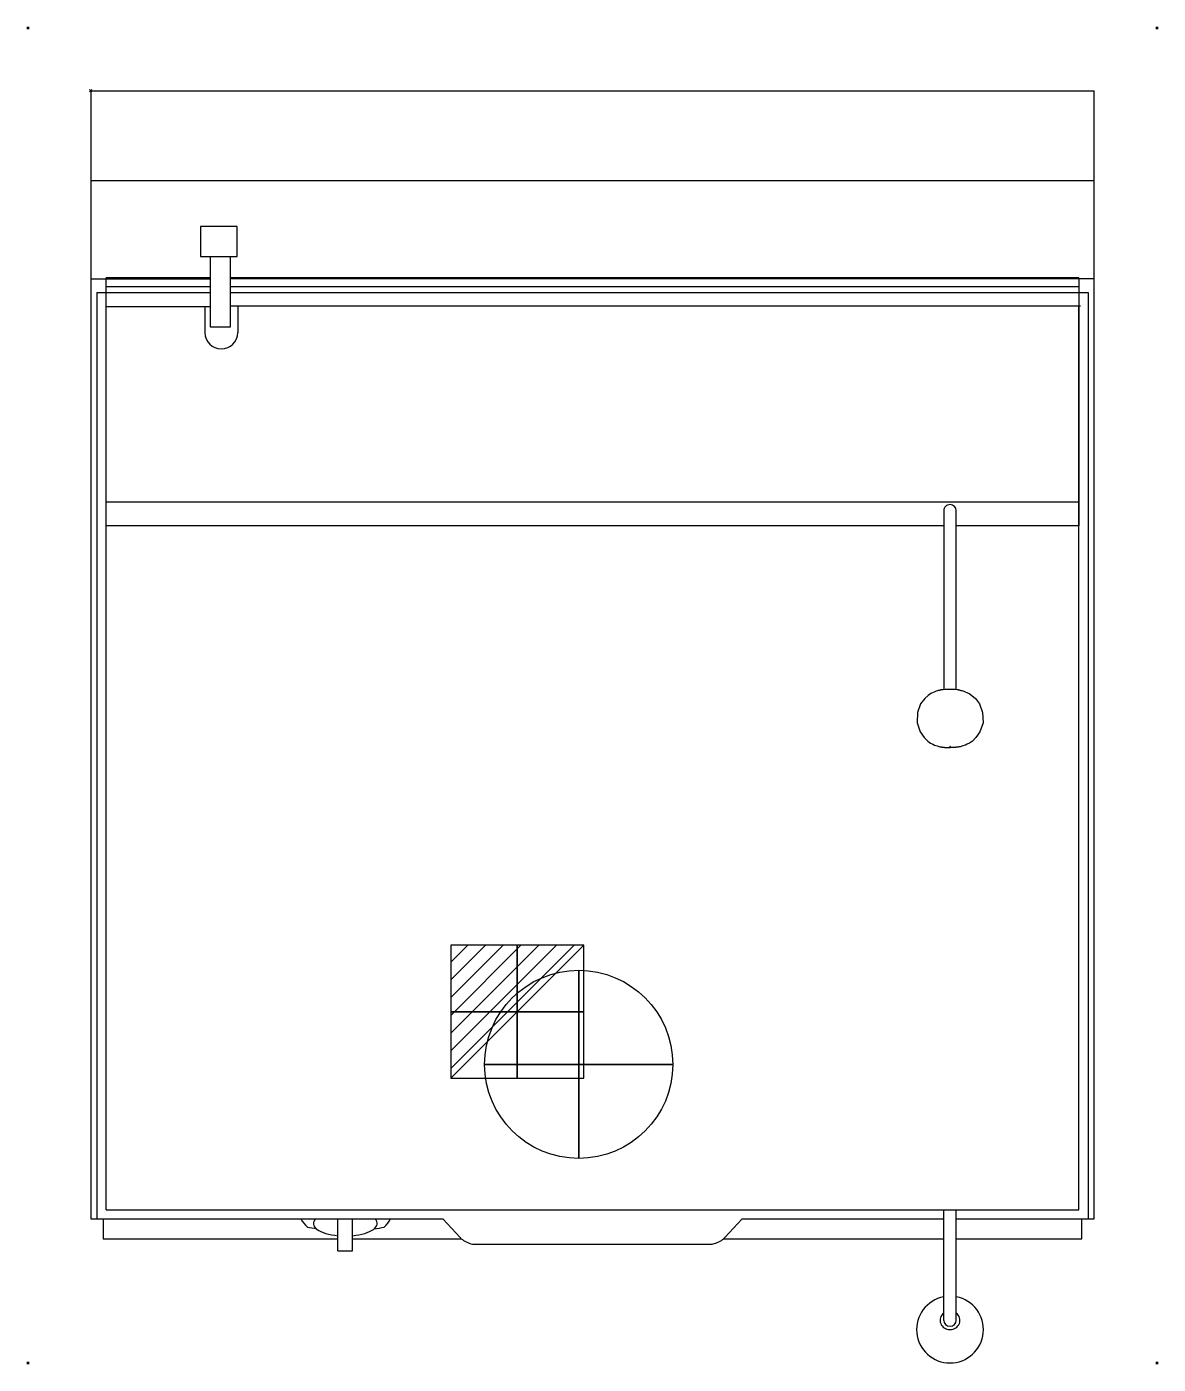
# Model space of a CAD drawing. Header units: millimetres. Extents: x -51 to 851, y -1015 to 51.
import ezdxf

# ---------------------------------------------------------------- set-up
doc = ezdxf.new("R2010")
doc.units = ezdxf.units.MM
doc.header["$PDMODE"] = 3
for name, color, linetype in [('IQ_200_2D', 1, 'Continuous'), ('IQ_204_2D', 7, 'Continuous'), ('IQ_CON_ELECTRICITY_INT', 7, 'Continuous'), ('IQ_INS_3D', 3, 'Continuous')]:
    doc.layers.add(name, color=color, linetype=linetype)
doc.layers.add('IQ_CON_COLDWATER_INT', color=7, linetype='Continuous', lineweight=25)

# ---------------------------------------------------------------- blocks, each defined once
blk = doc.blocks.new('*X2')
at = {"color": 0}
for p, q in [((286.774344, 2204.447934), (296.618251, 2214.291842)), ((286.774344, 2205.862148), (295.204037, 2214.291842)), ((286.774344, 2207.276361), (293.789824, 2214.291842)), ((286.774344, 2208.690575), (292.37561, 2214.291842)), ((286.774344, 2210.104788), (290.961397, 2214.291842)), ((286.774344, 2211.519002), (289.547183, 2214.291842)), ((286.774344, 2212.933216), (288.13297, 2214.291842))]:
    blk.add_line(p, q, dxfattribs=at)
blk = doc.blocks.new('ELECTRICITY')
for p, q in [((2.121, 2.121), (-2.121, 2.121)), ((-2.121, 2.121), (-2.121, -2.121)), ((-2.121, -2.121), (2.121, 2.121)), ((2.121, -2.121), (2.121, 2.121)), ((-2.121, -2.121), (2.121, -2.121))]:
    blk.add_line(p, q)
at = {"extrusion": (-1, 0, 0)}
for p, q in [((0, -2.121, 2.121), (0, 2.121, 2.121)), ((0, 2.121, -2.121), (0, -2.121, -2.121)), ((0, 2.121, 2.121), (0, 2.121, -2.121)), ((0, 2.121, -2.121), (0, -2.121, 2.121)), ((0, -2.121, -2.121), (0, -2.121, 2.121))]:
    blk.add_line(p, q, dxfattribs=at)
at = {"extrusion": (0, -1, 0)}
for p, q in [((2.121, 0, 2.121), (-2.121, 0, 2.121)), ((-2.121, 0, -2.121), (2.121, 0, -2.121)), ((-2.121, 0, 2.121), (-2.121, 0, -2.121)), ((-2.121, 0, -2.121), (2.121, 0, 2.121)), ((2.121, 0, -2.121), (2.121, 0, 2.121))]:
    blk.add_line(p, q, dxfattribs=at)
at = {"xscale": 0.4000000000000909, "yscale": 0.4000000000000909, "zscale": 0.4000000000000909}
blk.add_blockref('*X2', (-116.831, -883.595), dxfattribs=at)
at = {"extrusion": (-1, 0, 0), "xscale": 0.3999999999999773, "yscale": 0.3999999999999773, "zscale": 0.3999999999999773}
blk.add_blockref('*X2', (-116.831, -883.595), dxfattribs=at)
at = {"extrusion": (0, -1, 0), "xscale": 0.4000000000000909, "yscale": 0.4000000000000909, "zscale": 0.4000000000000909}
blk.add_blockref('*X2', (-116.831, -883.595), dxfattribs=at)
blk = doc.blocks.new('coldwater')
blk.add_circle((0, 0), 3)
at = {"extrusion": (-1, 0, 0)}
blk.add_circle((0, 0), 3, dxfattribs=at)
at = {"extrusion": (0, -1, 0)}
blk.add_circle((0, 0), 3, dxfattribs=at)

msp = doc.modelspace()

# ---------------------------------------------------------------- linework, layer by layer
at = {"layer": 'IQ_200_2D', "linetype": 'Continuous'}
for p, q in [((0, 0), (800, 0)), ((0, 0), (0, -899.2)), ((800, -899.2), (800, 0)), ((0, -899.2), (10, -899.2)), ((10, -899.2), (10, -915)), ((790, -915), (790, -899.2)), ((790, -899.2), (800, -899.2)), ((10, -915), (197.1, -915)), ((197.1, -924.7), (197.1, -915)), ((208.7, -924.7), (208.7, -915)), ((208.7, -915), (295.4, -915)), ((504.5, -915), (680, -915)), ((680, -961.3), (680, -915)), ((690, -915), (790, -915)), ((690, -961.3), (690, -915)), ((197.1, -924.7), (208.7, -924.7)), ((304.5, -919.3), (495.5, -919.3))]:
    msp.add_line(p, q, dxfattribs=at)
msp.add_arc((685, -987.4), 26.6, 100.8425, 79.1575, dxfattribs=at)
for centre, major_axis, start_param, end_param in [((313.4, -909.4), (20.9, 0), 3.579879, 3.674307), ((313.4, -909.4), (20.9, 0), 3.674307, 4.270986), ((486.6, -909.4), (20.8, 0), 5.15392, 5.748919)]:
    msp.add_ellipse(centre, major_axis=major_axis, ratio=0.524408, start_param=start_param, end_param=end_param, dxfattribs=at)
at = {"layer": 'IQ_204_2D', "linetype": 'Continuous'}
for p, q in [((0, -71.6), (800, -71.6)), ((87.5, -108.1), (87.5, -132.1)), ((116.8, -108.1), (87.5, -108.1)), ((116.8, -132.1), (116.8, -108.1)), ((87.5, -132.1), (116.8, -132.1)), ((95.1, -132.1), (95.1, -188.3)), ((111.4, -188.3), (111.4, -132.1)), ((12.4, -156), (12.4, -149)), ((95.1, -149), (12.4, -149)), ((787.6, -149), (111.4, -149)), ((787.6, -149), (787.6, -156)), ((0, -150), (95.1, -150)), ((12.4, -327.7), (12.4, -156.1)), ((12.4, -156.1), (95.1, -156.1)), ((800, -150), (111.4, -150)), ((111.4, -156.1), (787.6, -156.1)), ((787.6, -156.1), (787.6, -327.7)), ((5, -160.9), (5, -899.2)), ((5, -160.9), (95.1, -160.9)), ((111.4, -160.9), (795, -160.9)), ((795, -160.9), (795, -899.2)), ((95.1, -172.1), (12.4, -172.1)), ((12.4, -891.8), (12.4, -172.1)), ((90.9, -172.1), (90.9, -192.7)), ((789, -171.7), (111.4, -171.7)), ((117.2, -171.7), (117.2, -192.7)), ((787.6, -891.8), (787.6, -171.7)), ((95.1, -188.3), (111.4, -188.3)), ((12.4, -346.8), (12.4, -327.7)), ((12.4, -327.7), (787.6, -327.7)), ((787.6, -327.7), (787.6, -346.8)), ((680, -334.7), (680, -341.4)), ((690, -341.4), (690, -334.7)), ((680, -346.8), (12.4, -346.8)), ((787.6, -346.8), (689.8, -346.8)), ((680, -358.7), (680, -477.3)), ((690, -477.3), (690, -358.7)), ((12.4, -891.8), (787.6, -891.8)), ((680, -915), (680, -891.8)), ((690, -915), (690, -891.8)), ((10, -899.2), (280.6, -899.2)), ((197.1, -915), (197.1, -899.2)), ((208.7, -915), (208.7, -899.2)), ((294.5, -914), (280.6, -899.2)), ((519.4, -899.2), (505.4, -914)), ((519.4, -899.2), (680, -899.2)), ((690, -899.2), (790, -899.2)), ((680, -980), (680, -961.3)), ((690, -980), (690, -961.3))]:
    msp.add_line(p, q, dxfattribs=at)
at = {"layer": 'IQ_204_2D', "linetype": 'Continuous', "flags": 128}
for points in [[(680, -341.4), (680, -341.6), (680, -341.9), (680, -342.1), (680, -342.4), (680, -342.8), (680, -343.1), (680, -343.5), (680, -343.9), (680, -344.3), (680, -344.8), (680, -345.3), (680, -345.8), (680, -346.4), (680, -346.9), (680, -347.5), (680, -348.1), (680, -348.7), (680, -349.4), (680, -350.1), (680, -350.7), (680, -351.4), (680, -352.1), (680, -352.9), (680, -353.6), (680, -354.4), (680, -355.1), (680, -355.9), (680, -356.7), (680, -357.5), (680, -358.3), (680, -358.7)], [(690, -358.7), (690, -357.9), (690, -357.1), (690, -356.3), (690, -355.5), (690, -354.8), (690, -354), (690, -353.3), (690, -352.5), (690, -351.8), (690, -351.1), (690, -350.4), (690, -349.7), (690, -349.1), (690, -348.5), (690, -347.8), (690, -347.2), (690, -346.7), (690, -346.1), (690, -345.6), (690, -345.1), (690, -344.6), (690, -344.1), (690, -343.7), (690, -343.3), (690, -342.9), (690, -342.6), (690, -342.3), (690, -342), (690, -341.8), (690, -341.5), (690, -341.4)], [(678.6, -477.5), (678.2, -477.5), (677.8, -477.6), (677.3, -477.7), (676.8, -477.8), (676.3, -477.9), (675.6, -478.1), (674.9, -478.3), (674, -478.6), (672.9, -479), (671.6, -479.6), (669.8, -480.5), (667.6, -482), (664.8, -484.5), (661.6, -488.7), (659, -495.5), (658.7, -503.8), (661.1, -511), (664.3, -515.6), (667.2, -518.3), (669.5, -519.9), (671.3, -520.9), (672.7, -521.5), (673.8, -521.9), (674.8, -522.2), (675.5, -522.5), (676.2, -522.6), (676.8, -522.8), (677.3, -522.9), (677.7, -523), (678.1, -523), (678.5, -523.1), (678.9, -523.2), (679.2, -523.2), (679.6, -523.2), (679.9, -523.3), (680.2, -523.3), (680.4, -523.3), (680.7, -523.4), (681, -523.4), (681.3, -523.4), (681.5, -523.4), (681.8, -523.4), (682, -523.5), (682.3, -523.5), (682.6, -523.5), (682.8, -523.5), (683.1, -523.5), (683.3, -523.5), (683.6, -523.5), (683.8, -523.5), (684, -523.5), (684.3, -523.5), (684.5, -523.5), (684.8, -523.5), (685, -523.5)], [(691.4, -477.5), (691.8, -477.5), (692.2, -477.6), (692.7, -477.7), (693.2, -477.8), (693.7, -477.9), (694.4, -478.1), (695.1, -478.3), (696, -478.6), (697.1, -479), (698.4, -479.6), (700.2, -480.5), (702.4, -482), (705.2, -484.5), (708.4, -488.7), (711, -495.5), (711.3, -503.8), (708.9, -511), (705.7, -515.6), (702.8, -518.3), (700.5, -519.9), (698.7, -520.9), (697.3, -521.5), (696.2, -521.9), (695.2, -522.2), (694.5, -522.5), (693.8, -522.6), (693.2, -522.8), (692.7, -522.9), (692.3, -523), (691.9, -523), (691.5, -523.1), (691.1, -523.2), (690.8, -523.2), (690.4, -523.2), (690.1, -523.3), (689.8, -523.3), (689.6, -523.3), (689.3, -523.4), (689, -523.4), (688.7, -523.4), (688.5, -523.4), (688.2, -523.4), (688, -523.5), (687.7, -523.5), (687.4, -523.5), (687.2, -523.5), (686.9, -523.5), (686.7, -523.5), (686.4, -523.5), (686.2, -523.5), (686, -523.5), (685.7, -523.5), (685.5, -523.5), (685.2, -523.5), (685, -523.5)], [(684.6, -522.7), (684.6, -522.7), (684.6, -522.7), (684.6, -522.7), (684.6, -522.7), (684.7, -522.7), (684.7, -522.7), (684.7, -522.7), (684.8, -522.7), (684.8, -522.7), (684.9, -522.7), (684.9, -522.7), (685, -522.7), (685, -522.7)], [(685.4, -522.7), (685.4, -522.7), (685.4, -522.7), (685.4, -522.7), (685.4, -522.7), (685.3, -522.7), (685.3, -522.7), (685.3, -522.7), (685.2, -522.7), (685.2, -522.7), (685.1, -522.7), (685.1, -522.7), (685, -522.7), (685, -522.7)]]:
    msp.add_lwpolyline(points, dxfattribs=at)
at = {"layer": 'IQ_204_2D', "linetype": 'Continuous'}
msp.add_arc((104.1, -192.7), 13.1, 180, 0, dxfattribs=at)
for centre, major_axis, ratio, start_param, end_param in [((685, -334.7), (5, 0), 0.971174, 1.570796, 3.141593), ((685, -334.7), (5, 0), 0.971174, 0, 1.570796), ((685, -478), (7.89, 0), 0.108163, 1.570796, 2.617994), ((685, -478), (7.89, 0), 0.108163, 0.523599, 1.570796), ((257.6, -892), (91.8, 0), 0.393353, 3.341174, 3.531676), ((203.3, -881.2), (69.4, 0), 0.393353, 4.255376, 4.368264), ((202.9, -902.8), (25.4, 0), 0.393353, 2.775482, 4.482568), ((202.9, -902.8), (25.4, 0), 0.393353, 4.94221, 6.649296), ((203.3, -881.2), (69.4, 0), 0.393353, 5.04257, 5.169402), ((146.9, -892), (93.8, 0), 0.393353, 5.901487, 6.087735), ((486.6, -909.4), (20.8, 0), 0.524408, 5.748919, 5.844892), ((685, -980), (7.89, 0), 0.939693, 2.257036, 4.712389), ((685, -980), (5, 0), 0.939693, 3.141593, 4.712389), ((685, -980), (7.89, 0), 0.939693, 4.712389, 7.167742), ((685, -980), (5, 0), 0.939693, 4.712389, 6.283185)]:
    msp.add_ellipse(centre, major_axis=major_axis, ratio=ratio, start_param=start_param, end_param=end_param, dxfattribs=at)
at = {"layer": 'IQ_INS_3D'}
for p in [(-50, 50), (850, 50), (0, 0), (-50, -1014), (850, -1014)]:
    msp.add_point(p, dxfattribs=at)

# ---------------------------------------------------------------- block references
at = {"layer": 'IQ_CON_COLDWATER_INT', "xscale": 25, "yscale": 25, "zscale": 25}
msp.add_blockref('coldwater', (389, -776), dxfattribs=at)
at = {"layer": 'IQ_CON_ELECTRICITY_INT', "xscale": 25, "yscale": 25, "zscale": 25}
msp.add_blockref('ELECTRICITY', (340, -734, -50.1), dxfattribs=at)

doc.saveas('drawing.dxf')
